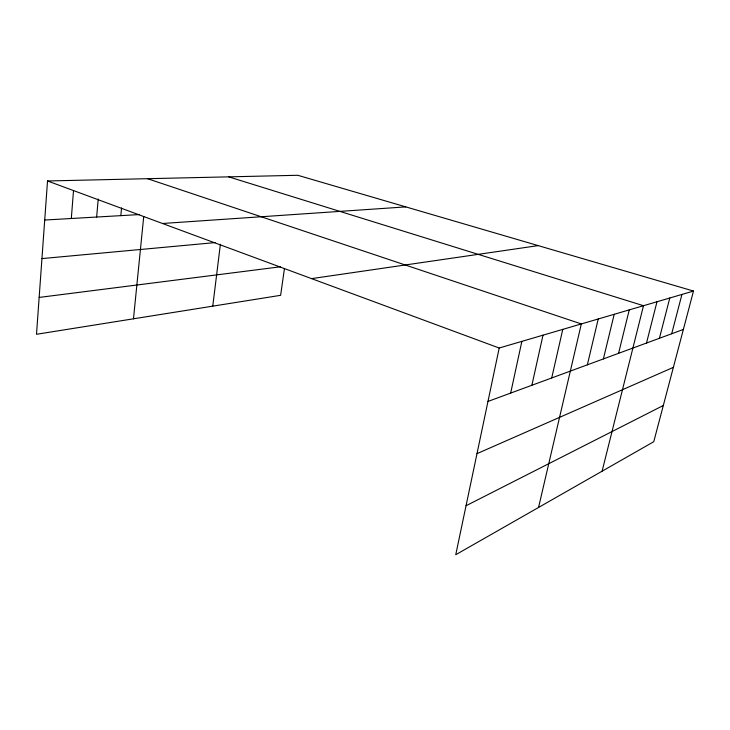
<?xml version="1.0" encoding="UTF-8"?>
<svg xmlns="http://www.w3.org/2000/svg" width="730" height="730" viewBox="0 0 730 730"><rect width="100%" height="100%" fill="white"/><g stroke="black" fill="none" stroke-linecap="round" stroke-linejoin="round"><path stroke-width="1.09" d="M693.5 291.051L499.201 348.018L455.748 554.718L653.77 441.705L693.5 291.051L297.767 175.282L47.523 180.967L36.5 334.285L280.63 295.321L284.463 268.494M71.303 218.507L73.529 190.457M96.652 217.038L98.221 198.971M120.842 215.642L121.563 207.913M133.481 318.809L143.728 216.509M212.768 306.153L220.387 244.285M510.662 393.087L521.859 341.375M531.869 385.276L543.01 335.17M551.716 377.957L562.784 329.376M538.558 507.45L581.326 323.938L147.524 178.695M587.349 364.836L598.244 318.974M603.391 358.923L614.195 314.301M618.556 353.338L629.251 309.885M602.104 471.188L643.495 305.706L228.7 176.852M646.506 343.036L656.991 301.755M659.418 338.282L669.784 298.004M671.691 333.765L681.939 294.436M466.041 505.735L663.314 405.497M476.991 453.649L673.379 367.345M487.969 401.445L683.371 329.458M311.573 278.623L538.192 245.618M39.146 297.429L280.484 266.788M41.938 258.593L215.113 242.597M162.48 223.489L405.807 206.891M44.712 220.04L139.549 214.556M47.523 180.967L499.201 348.018"/></g></svg>
